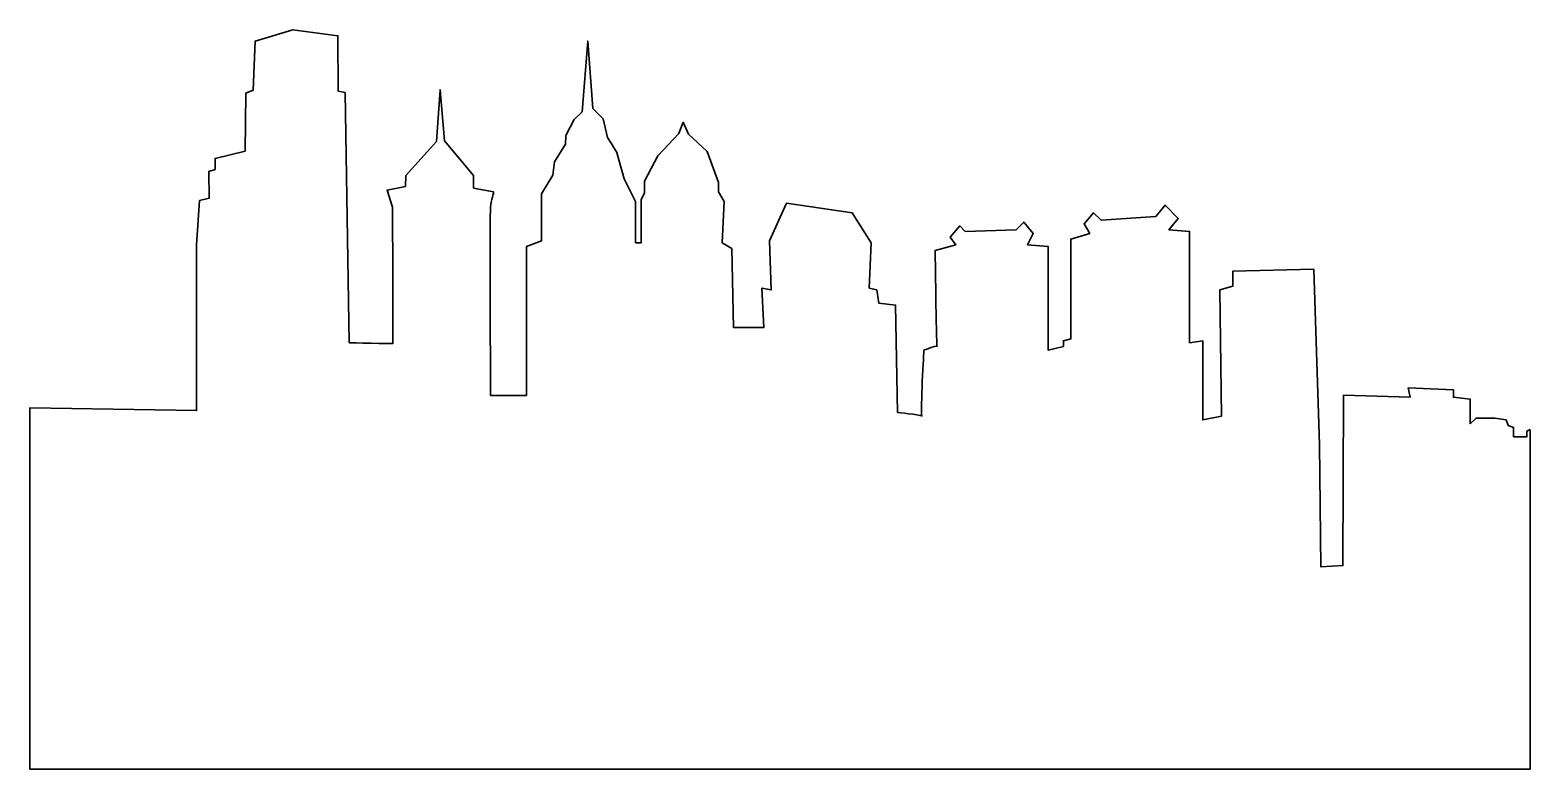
# Model space of a CAD drawing. Header units: inches. Extents: x 0 to 11, y -7 to -1.6.
import ezdxf

# ---------------------------------------------------------------- set-up
doc = ezdxf.new("R2010")
doc.units = ezdxf.units.IN
doc.header["$MEASUREMENT"] = 0
doc.layers.add('Layer 1', color=7, linetype='Continuous')

msp = doc.modelspace()

# ---------------------------------------------------------------- linework, layer by layer
at = {"layer": 'Layer 1', "color": 250, "lineweight": 35, "true_color": 0x231f20}
msp.add_open_spline([(11, -4.509), (11, -4.509), (10.977, -4.521), (10.977, -4.521), (10.977, -4.521), (10.977, -4.562), (10.977, -4.562), (10.977, -4.562), (10.88, -4.562), (10.88, -4.562), (10.88, -4.562), (10.88, -4.493), (10.88, -4.493), (10.88, -4.493), (10.839, -4.479), (10.839, -4.479), (10.839, -4.479), (10.825, -4.438), (10.825, -4.438), (10.825, -4.438), (10.742, -4.424), (10.742, -4.424), (10.742, -4.424), (10.604, -4.424), (10.604, -4.424), (10.604, -4.424), (10.562, -4.466), (10.562, -4.466), (10.562, -4.466), (10.562, -4.286), (10.562, -4.286), (10.562, -4.286), (10.438, -4.272), (10.438, -4.272), (10.438, -4.272), (10.438, -4.217), (10.438, -4.217), (10.438, -4.217), (10.106, -4.203), (10.106, -4.203), (10.106, -4.203), (10.12, -4.272), (10.12, -4.272), (10.12, -4.272), (9.632, -4.257), (9.632, -4.257), (9.632, -4.257), (9.628, -5.507), (9.628, -5.507), (9.628, -5.507), (9.465, -5.515), (9.465, -5.515), (9.465, -5.515), (9.457, -4.618), (9.457, -4.618), (9.457, -4.618), (9.415, -3.332), (9.415, -3.332), (9.415, -3.332), (8.821, -3.346), (8.821, -3.346), (8.821, -3.346), (8.821, -3.456), (8.821, -3.456), (8.821, -3.456), (8.725, -3.484), (8.725, -3.484), (8.725, -3.484), (8.738, -4.41), (8.738, -4.41), (8.738, -4.41), (8.6, -4.438), (8.6, -4.438), (8.6, -4.438), (8.6, -3.857), (8.6, -3.857), (8.6, -3.857), (8.504, -3.871), (8.504, -3.871), (8.504, -3.871), (8.504, -3.055), (8.504, -3.055), (8.504, -3.055), (8.352, -3.042), (8.352, -3.042), (8.352, -3.042), (8.421, -2.959), (8.421, -2.959), (8.421, -2.959), (8.324, -2.862), (8.324, -2.862), (8.324, -2.862), (8.255, -2.945), (8.255, -2.945), (8.255, -2.945), (7.854, -2.972), (7.854, -2.972), (7.854, -2.972), (7.799, -2.917), (7.799, -2.917), (7.799, -2.917), (7.73, -3), (7.73, -3), (7.73, -3), (7.771, -3.069), (7.771, -3.069), (7.771, -3.069), (7.633, -3.111), (7.633, -3.111), (7.633, -3.111), (7.633, -3.843), (7.633, -3.843), (7.633, -3.843), (7.578, -3.857), (7.578, -3.857), (7.578, -3.857), (7.578, -3.899), (7.578, -3.899), (7.578, -3.899), (7.467, -3.926), (7.467, -3.926), (7.467, -3.926), (7.467, -3.166), (7.467, -3.166), (7.467, -3.166), (7.315, -3.152), (7.315, -3.152), (7.315, -3.152), (7.357, -3.069), (7.357, -3.069), (7.357, -3.069), (7.288, -2.986), (7.288, -2.986), (7.288, -2.986), (7.232, -3.042), (7.232, -3.042), (7.232, -3.042), (6.859, -3.055), (6.859, -3.055), (6.859, -3.055), (6.818, -3.014), (6.818, -3.014), (6.818, -3.014), (6.749, -3.097), (6.749, -3.097), (6.749, -3.097), (6.79, -3.152), (6.79, -3.152), (6.79, -3.152), (6.638, -3.194), (6.638, -3.194), (6.638, -3.194), (6.646, -3.857), (6.651, -3.897), (6.652, -3.897), (6.652, -3.898), (6.652, -3.899), (6.652, -3.899), (6.652, -3.898), (6.651, -3.897), (6.643, -3.892), (6.555, -3.926), (6.555, -3.926), (6.555, -3.926), (6.53, -4.374), (6.54, -4.408), (6.542, -4.409), (6.543, -4.41), (6.542, -4.41), (6.541, -4.411), (6.54, -4.41), (6.54, -4.408), (6.519, -4.4), (6.362, -4.383), (6.362, -4.383), (6.362, -4.383), (6.348, -3.595), (6.348, -3.595), (6.348, -3.595), (6.224, -3.581), (6.224, -3.581), (6.224, -3.581), (6.21, -3.484), (6.21, -3.484), (6.21, -3.484), (6.155, -3.47), (6.155, -3.47), (6.155, -3.47), (6.168, -3.138), (6.168, -3.138), (6.168, -3.138), (6.03, -2.917), (6.03, -2.917), (6.03, -2.917), (5.547, -2.848), (5.547, -2.848), (5.547, -2.848), (5.422, -3.124), (5.422, -3.124), (5.422, -3.124), (5.436, -3.484), (5.436, -3.484), (5.436, -3.484), (5.367, -3.47), (5.367, -3.47), (5.367, -3.47), (5.381, -3.76), (5.381, -3.76), (5.381, -3.76), (5.16, -3.76), (5.16, -3.76), (5.16, -3.76), (5.146, -3.18), (5.146, -3.18), (5.146, -3.18), (5.077, -3.138), (5.077, -3.138), (5.077, -3.138), (5.091, -2.834), (5.091, -2.834), (5.091, -2.834), (5.049, -2.765), (5.049, -2.765), (5.049, -2.765), (5.049, -2.696), (5.049, -2.696), (5.049, -2.696), (4.965, -2.469), (4.965, -2.469), (4.965, -2.469), (4.828, -2.34), (4.828, -2.34), (4.828, -2.34), (4.79, -2.253), (4.79, -2.253), (4.79, -2.253), (4.759, -2.336), (4.759, -2.336), (4.759, -2.336), (4.603, -2.499), (4.603, -2.499), (4.603, -2.499), (4.507, -2.686), (4.507, -2.686), (4.507, -2.686), (4.507, -2.774), (4.507, -2.774), (4.507, -2.774), (4.483, -2.82), (4.483, -2.82), (4.483, -2.82), (4.483, -3.138), (4.483, -3.138), (4.483, -3.138), (4.441, -3.138), (4.441, -3.138), (4.441, -3.138), (4.441, -2.834), (4.441, -2.834), (4.441, -2.834), (4.358, -2.668), (4.358, -2.668), (4.358, -2.668), (4.317, -2.53), (4.317, -2.53), (4.317, -2.53), (4.303, -2.475), (4.303, -2.475), (4.303, -2.475), (4.262, -2.406), (4.262, -2.406), (4.262, -2.406), (4.234, -2.364), (4.234, -2.364), (4.234, -2.364), (4.203, -2.228), (4.203, -2.228), (4.203, -2.228), (4.128, -2.153), (4.128, -2.153), (4.128, -2.153), (4.09, -1.657), (4.09, -1.657), (4.09, -1.657), (4.049, -2.178), (4.049, -2.178), (4.049, -2.178), (3.99, -2.232), (3.99, -2.232), (3.99, -2.232), (3.93, -2.35), (3.93, -2.35), (3.93, -2.35), (3.928, -2.415), (3.928, -2.415), (3.928, -2.415), (3.847, -2.544), (3.847, -2.544), (3.847, -2.544), (3.833, -2.641), (3.833, -2.641), (3.833, -2.641), (3.751, -2.779), (3.751, -2.779), (3.751, -2.779), (3.751, -2.876), (3.751, -2.876), (3.751, -2.876), (3.751, -3.124), (3.751, -3.124), (3.751, -3.124), (3.64, -3.166), (3.64, -3.166), (3.64, -3.166), (3.64, -4.258), (3.64, -4.258), (3.64, -4.258), (3.377, -4.258), (3.377, -4.258), (3.377, -4.258), (3.372, -2.925), (3.377, -2.876), (3.382, -2.83), (3.403, -2.766), (3.399, -2.765), (3.399, -2.765), (3.253, -2.737), (3.253, -2.737), (3.253, -2.737), (3.253, -2.644), (3.253, -2.644), (3.253, -2.644), (3.04, -2.39), (3.04, -2.39), (3.04, -2.39), (3.007, -2.015), (3.007, -2.015), (3.007, -2.015), (2.982, -2.394), (2.982, -2.394), (2.982, -2.394), (2.757, -2.644), (2.757, -2.644), (2.757, -2.644), (2.753, -2.724), (2.753, -2.724), (2.753, -2.724), (2.618, -2.751), (2.618, -2.751), (2.618, -2.751), (2.659, -2.876), (2.659, -2.876), (2.659, -2.876), (2.661, -3.812), (2.66, -3.878), (2.66, -3.879), (2.341, -3.871), (2.341, -3.871), (2.341, -3.871), (2.311, -2.036), (2.311, -2.036), (2.311, -2.036), (2.261, -2.024), (2.261, -2.024), (2.261, -2.024), (2.258, -1.618), (2.258, -1.618), (2.258, -1.618), (1.927, -1.576), (1.927, -1.576), (1.927, -1.576), (1.65, -1.659), (1.65, -1.659), (1.65, -1.659), (1.637, -2.018), (1.637, -2.018), (1.637, -2.018), (1.582, -2.04), (1.582, -2.04), (1.582, -2.04), (1.578, -2.465), (1.578, -2.465), (1.578, -2.465), (1.357, -2.519), (1.357, -2.519), (1.357, -2.519), (1.357, -2.599), (1.357, -2.599), (1.357, -2.599), (1.311, -2.615), (1.311, -2.615), (1.311, -2.615), (1.315, -2.811), (1.315, -2.811), (1.315, -2.811), (1.244, -2.828), (1.244, -2.828), (1.244, -2.828), (1.222, -3.152), (1.222, -3.152), (1.222, -3.152), (1.222, -4.369), (1.222, -4.369), (1.222, -4.369), (0, -4.349), (0, -4.349), (0, -4.349), (0, -7), (0, -7), (0, -7), (11, -7), (11, -7), (11, -7), (11, -4.509), (11, -4.509)], degree=3, knots=[0, 0, 0, 0, 1, 1, 1, 2, 2, 2, 3, 3, 3, 4, 4, 4, 5, 5, 5, 6, 6, 6, 7, 7, 7, 8, 8, 8, 9, 9, 9, 10, 10, 10, 11, 11, 11, 12, 12, 12, 13, 13, 13, 14, 14, 14, 15, 15, 15, 16, 16, 16, 17, 17, 17, 18, 18, 18, 19, 19, 19, 20, 20, 20, 21, 21, 21, 22, 22, 22, 23, 23, 23, 24, 24, 24, 25, 25, 25, 26, 26, 26, 27, 27, 27, 28, 28, 28, 29, 29, 29, 30, 30, 30, 31, 31, 31, 32, 32, 32, 33, 33, 33, 34, 34, 34, 35, 35, 35, 36, 36, 36, 37, 37, 37, 38, 38, 38, 39, 39, 39, 40, 40, 40, 41, 41, 41, 42, 42, 42, 43, 43, 43, 44, 44, 44, 45, 45, 45, 46, 46, 46, 47, 47, 47, 48, 48, 48, 49, 49, 49, 50, 50, 50, 51, 51, 51, 52, 52, 52, 53, 53, 53, 54, 54, 54, 55, 55, 55, 56, 56, 56, 57, 57, 57, 58, 58, 58, 59, 59, 59, 60, 60, 60, 61, 61, 61, 62, 62, 62, 63, 63, 63, 64, 64, 64, 65, 65, 65, 66, 66, 66, 67, 67, 67, 68, 68, 68, 69, 69, 69, 70, 70, 70, 71, 71, 71, 72, 72, 72, 73, 73, 73, 74, 74, 74, 75, 75, 75, 76, 76, 76, 77, 77, 77, 78, 78, 78, 79, 79, 79, 80, 80, 80, 81, 81, 81, 82, 82, 82, 83, 83, 83, 84, 84, 84, 85, 85, 85, 86, 86, 86, 87, 87, 87, 88, 88, 88, 89, 89, 89, 90, 90, 90, 91, 91, 91, 92, 92, 92, 93, 93, 93, 94, 94, 94, 95, 95, 95, 96, 96, 96, 97, 97, 97, 98, 98, 98, 99, 99, 99, 100, 100, 100, 101, 101, 101, 102, 102, 102, 103, 103, 103, 104, 104, 104, 105, 105, 105, 106, 106, 106, 107, 107, 107, 108, 108, 108, 109, 109, 109, 110, 110, 110, 111, 111, 111, 112, 112, 112, 113, 113, 113, 114, 114, 114, 115, 115, 115, 116, 116, 116, 117, 117, 117, 118, 118, 118, 119, 119, 119, 120, 120, 120, 121, 121, 121, 122, 122, 122, 123, 123, 123, 124, 124, 124, 125, 125, 125, 126, 126, 126, 127, 127, 127, 128, 128, 128, 129, 129, 129, 130, 130, 130, 131, 131, 131, 132, 132, 132, 133, 133, 133, 134, 134, 134, 135, 135, 135, 136, 136, 136, 137, 137, 137, 138, 138, 138, 138], dxfattribs=at)

doc.saveas('drawing.dxf')
